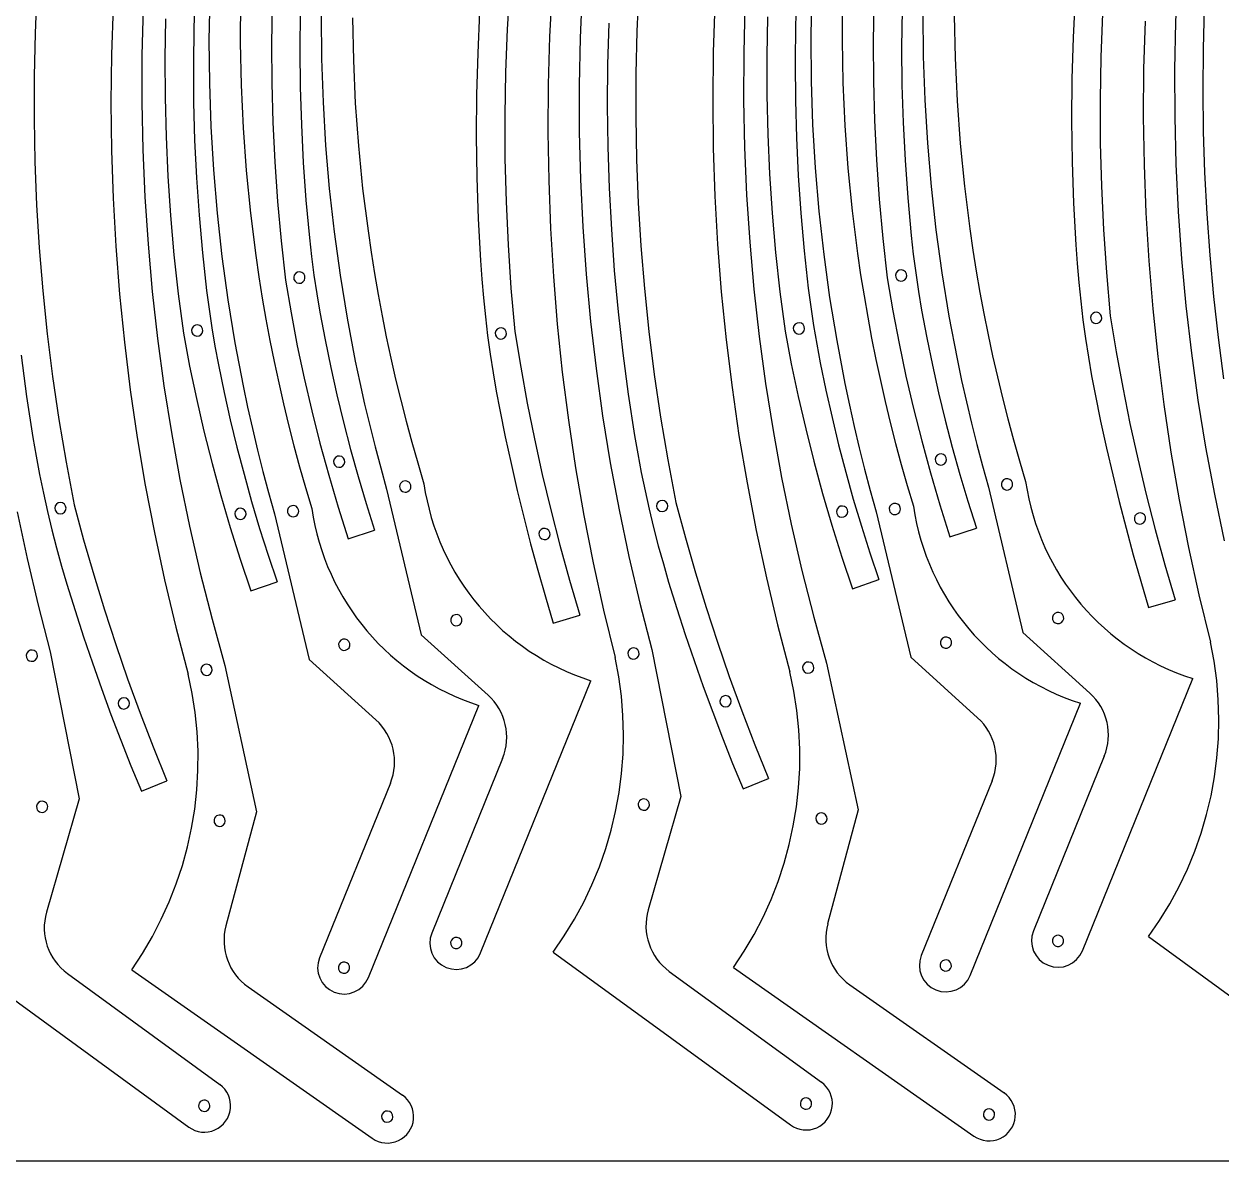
# Model space of a CAD drawing. Extents: x 0 to 2413, y 0 to 1207.
# Drawn here: x 1151 to 1787, y 0 to 603 of the extents above; entities that cross this region are included whole.
import ezdxf

# ---------------------------------------------------------------- set-up
doc = ezdxf.new("R2010")
doc.units = 0

msp = doc.modelspace()

# ---------------------------------------------------------------- linework, layer by layer
at = {"layer": 'Layer 1', "color": 7}
for points in [[(1791.99342, 978.033203), (1783.79623, 957.782259), (1776.007524, 937.384166), (1768.62895, 916.845226), (1761.662154, 896.171742), (1755.108784, 875.370018), (1748.970488, 854.446357), (1743.248911, 833.407062), (1737.945703, 812.258438), (1733.062509, 791.006786), (1728.600977, 769.658411), (1724.562755, 748.219616), (1720.949489, 726.696704), (1717.762826, 705.095979), (1715.004415, 683.423743), (1712.675902, 661.6863), (1710.778934, 639.889954), (1709.315159, 618.041008), (1708.286224, 596.145765), (1707.693775, 574.210528), (1707.539461, 552.241601), (1707.824929, 530.245287), (1708.551825, 508.22789), (1709.721797, 486.195712)], [(1793.508719, 941.386416), (1785.634598, 920.033477), (1778.214844, 898.531239), (1771.25125, 876.887101), (1764.745611, 855.108458), (1758.699718, 833.202708), (1753.115365, 811.177247), (1747.994344, 789.039471), (1743.338449, 766.796779), (1739.149473, 744.456566), (1735.429209, 722.02623), (1732.179449, 699.513166), (1729.401987, 676.924773), (1727.098616, 654.268446), (1725.271129, 631.551583), (1723.921319, 608.781581), (1723.050978, 585.965835), (1722.661901, 563.111744), (1722.755879, 540.226703), (1723.334706, 517.318109), (1724.400176, 494.39336), (1725.95408, 471.459852), (1727.998212, 448.524983)], [(1787.173635, 803.104854), (1782.138218, 778.521508), (1777.66486, 753.842265), (1773.754543, 729.076924), (1770.408247, 704.235281), (1767.626955, 679.327136), (1765.411649, 654.362288), (1763.76331, 629.350533), (1762.682919, 604.301671), (1762.171459, 579.2255), (1762.22991, 554.131817), (1762.859256, 529.030422), (1764.060476, 503.931113), (1765.834554, 478.843688), (1768.18247, 453.777944), (1771.105206, 428.743682), (1774.603745, 403.750698), (1778.679067, 378.808791), (1783.332154, 353.927759), (1788.563988, 329.117401)], [(1787.318648, 720.624515), (1784.56757, 698.99329), (1782.245668, 677.307645), (1780.353958, 655.574015), (1778.893452, 633.798837), (1777.865164, 611.988545), (1777.270109, 590.149575), (1777.1093, 568.288363), (1777.38375, 546.411345), (1778.094475, 524.524956), (1779.242487, 502.635632), (1780.828801, 480.749809), (1782.85443, 458.873921), (1785.320388, 437.014406), (1788.22769, 415.177698)], [(1409.202129, 623.318583), (1407.852319, 600.548581), (1406.981978, 577.732835), (1406.592901, 554.878744), (1406.686879, 531.993703), (1407.265706, 509.085109), (1408.331176, 486.16036), (1409.88508, 463.226852), (1411.929212, 440.291983)], [(1158.262085, 621.203671), (1157.26151, 598.479284), (1156.738376, 575.726787), (1156.693734, 552.953719), (1157.128632, 530.167617), (1158.044123, 507.376021), (1159.441257, 484.586468), (1161.321084, 461.806496), (1163.684654, 439.043644), (1166.533018, 416.30545), (1169.867226, 393.599451), (1173.688329, 370.933187), (1177.997378, 348.314195)], [(1242.19714, 621.352219), (1241.53167, 601.489244), (1241.271996, 581.598489), (1241.419397, 561.686052), (1241.975151, 541.758031), (1242.940537, 521.820524), (1244.316832, 501.879628), (1246.105316, 481.941443), (1248.307267, 462.012066)], [(1249.968326, 617.827382), (1249.581955, 594.868062), (1249.78162, 571.888671), (1250.568814, 548.900493), (1251.945027, 525.914813), (1253.911753, 502.942915), (1256.470483, 479.996085), (1259.622709, 457.085605), (1263.369923, 434.222762), (1267.713617, 411.41884), (1270.10961, 400.0425), (1272.655283, 388.685123), (1275.350821, 377.348117), (1278.196412, 366.032895), (1281.192242, 354.740867), (1284.338498, 343.473442)], [(1431.722595, 622.081865), (1430.423478, 596.696149), (1429.687584, 571.278907), (1429.515927, 545.839606), (1429.909519, 520.387712), (1430.869373, 494.932692), (1432.396502, 469.484013), (1434.491918, 444.05114), (1437.156633, 418.643541), (1440.391662, 393.270681), (1444.198015, 367.942028), (1448.576707, 342.667048), (1453.528749, 317.455207), (1459.055154, 292.315972), (1465.156935, 267.258809)], [(1447.69431, 621.117533), (1446.613919, 596.068671), (1446.102459, 570.9925), (1446.16091, 545.898817), (1446.790256, 520.797422), (1447.991476, 495.698113), (1449.765554, 470.610688), (1452.11347, 445.544944), (1455.036206, 420.510682), (1458.534745, 395.517698), (1462.610067, 370.575791), (1467.263154, 345.694759), (1472.494988, 320.884401), (1478.306551, 296.154515), (1484.698824, 271.5149)], [(1477.696085, 622.354671), (1476.69551, 599.630284), (1476.172376, 576.877787), (1476.127734, 554.104719), (1476.562632, 531.318617), (1477.478123, 508.527021), (1478.875257, 485.737468), (1480.755084, 462.957496), (1483.118654, 440.194644), (1485.967018, 417.45645), (1489.301226, 394.750451), (1493.122329, 372.084187), (1497.431378, 349.465195)], [(1561.63114, 622.503219), (1560.96567, 602.640244), (1560.705996, 582.749489), (1560.853397, 562.837052), (1561.409151, 542.909031), (1562.374537, 522.971524), (1563.750832, 503.030628), (1565.539316, 483.092443), (1567.741267, 463.163066)], [(1569.402326, 618.978382), (1569.015955, 596.019062), (1569.21562, 573.039671), (1570.002814, 550.051493), (1571.379027, 527.065813), (1573.345753, 504.093915), (1575.904483, 481.147085), (1579.056709, 458.236605), (1582.803923, 435.373762), (1587.147617, 412.56984), (1589.54361, 401.1935), (1592.089283, 389.836123), (1594.784821, 378.499117), (1597.630412, 367.183895), (1600.626242, 355.891867), (1603.772498, 344.624442)], [(1585.774136, 617.369601), (1585.641577, 594.742805), (1586.100877, 572.102036), (1587.153486, 549.458988), (1588.800851, 526.825353), (1591.044422, 504.212827), (1593.885647, 481.633101), (1595.530834, 470.359193), (1597.325977, 459.09787), (1599.271258, 447.850595), (1601.366859, 436.618827), (1603.61296, 425.404031), (1606.009743, 414.207666), (1608.557388, 403.031195), (1611.256077, 391.87608), (1614.105991, 380.743782), (1617.107311, 369.635762), (1620.260218, 358.553483), (1623.564894, 347.498406)], [(1198.648464, 612.594871), (1197.813845, 587.189642), (1197.542932, 561.763194), (1197.836565, 536.325009), (1198.695583, 510.884572), (1200.120825, 485.451365), (1202.11313, 460.034873), (1204.673339, 434.644578), (1207.80229, 409.289964), (1211.500823, 383.980515), (1215.769777, 358.725714), (1220.609991, 333.535044), (1226.022305, 308.417989), (1232.007559, 283.384032), (1238.566591, 258.442657)], [(1214.635133, 611.922807), (1214.013043, 586.858376), (1213.960288, 561.777046), (1214.47767, 536.688631), (1215.56599, 511.602945), (1217.226053, 486.529804), (1219.458659, 461.479022), (1222.264611, 436.460413), (1225.644712, 411.483792), (1229.599763, 386.558974), (1234.130567, 361.695774), (1239.237927, 336.904005), (1244.922643, 312.193483), (1251.18552, 287.574022), (1258.027359, 263.055437)], [(1266.340136, 616.218601), (1266.207577, 593.591805), (1266.666877, 570.951036), (1267.719486, 548.307988), (1269.366851, 525.674353), (1271.610422, 503.061827), (1274.451647, 480.482101), (1276.096834, 469.208193), (1277.891977, 457.94687), (1279.837258, 446.699595), (1281.932859, 435.467827), (1284.17896, 424.253031), (1286.575743, 413.056666), (1289.123388, 401.880195), (1291.822077, 390.72508), (1294.671991, 379.592782), (1297.673311, 368.484762), (1300.826218, 357.402483), (1304.130894, 346.347406)], [(1283.063444, 613.604682), (1282.753871, 592.773103), (1282.883308, 571.916839), (1283.453226, 551.042652), (1284.465097, 530.157302), (1285.920391, 509.267551), (1287.820578, 488.38016), (1290.167129, 467.501888)], [(1518.082464, 613.745871), (1517.247845, 588.340642), (1516.976932, 562.914194), (1517.270565, 537.476009), (1518.129583, 512.035572), (1519.554825, 486.602365), (1521.54713, 461.185873), (1524.107339, 435.795578), (1527.23629, 410.440964), (1530.934823, 385.131515), (1535.203777, 359.876714), (1540.043991, 334.686044), (1545.456305, 309.568989), (1551.441559, 284.535032), (1558.000591, 259.593657)], [(1534.069133, 613.073807), (1533.447043, 588.009376), (1533.394288, 562.928046), (1533.91167, 537.839631), (1534.99999, 512.753945), (1536.660053, 487.680804), (1538.892659, 462.630022), (1541.698611, 437.611413), (1545.078712, 412.634792), (1549.033763, 387.709974), (1553.564567, 362.846774), (1558.671927, 338.055005), (1564.356643, 313.344483), (1570.61952, 288.725022), (1577.461359, 264.206437)], [(1602.497444, 614.755682), (1602.187871, 593.924103), (1602.317308, 573.067839), (1602.887226, 552.193652), (1603.899097, 531.308302), (1605.354391, 510.418551), (1607.254578, 489.53116), (1609.601129, 468.652888)], [(1617.497786, 610.84236), (1617.281033, 590.930556), (1617.47228, 570.995703), (1618.072916, 551.043875), (1619.084332, 531.081146), (1620.507916, 511.113588), (1622.34506, 491.147277)], [(1226.569209, 606.047174), (1226.202583, 585.236855), (1226.273999, 564.403098), (1226.784804, 543.552689), (1227.736345, 522.692414), (1229.129968, 501.829061), (1230.967021, 480.969415), (1233.248849, 460.120265), (1235.9768, 439.288395)], [(1298.063786, 609.69136), (1297.847033, 589.779556), (1298.03828, 569.844703), (1298.638916, 549.892875), (1299.650332, 529.930146), (1301.073916, 509.962588), (1302.91106, 489.996277)], [(1309.127947, 607.937722), (1309.327612, 584.958331), (1310.114805, 561.970153), (1311.491019, 538.984473), (1313.457745, 516.012575), (1316.016475, 493.065744), (1319.168701, 470.155265), (1322.915915, 447.292422), (1327.259609, 424.488499), (1329.655602, 413.11216), (1332.201274, 401.754782), (1334.896813, 390.417777), (1337.742404, 379.102555), (1340.738234, 367.810526), (1343.884489, 356.543102)], [(1325.753569, 606.661464), (1326.212869, 584.020695), (1327.265477, 561.377647), (1328.912842, 538.744013), (1331.156413, 516.131486), (1333.997639, 493.551761), (1335.642825, 482.277852), (1337.437969, 471.01653), (1339.38325, 459.769254), (1341.478851, 448.537487), (1343.724952, 437.32269), (1346.121734, 426.126326), (1348.66938, 414.949855), (1351.368069, 403.794739), (1354.217983, 392.662441), (1357.219303, 381.554422), (1360.37221, 370.472143), (1363.676885, 359.417066)], [(1393.246159, 609.808008), (1392.217224, 587.912765), (1391.624775, 565.977528), (1391.470461, 544.008601), (1391.755929, 522.012287), (1392.482825, 499.99489), (1393.652797, 477.962712)], [(1461.796164, 603.755545), (1461.201109, 581.916575), (1461.0403, 560.055363), (1461.31475, 538.178345), (1462.025475, 516.291956), (1463.173487, 494.402632), (1464.759801, 472.516809), (1466.78543, 450.640921), (1469.251388, 428.781406), (1472.15869, 406.944698), (1475.508348, 385.137233)], [(1546.003209, 607.198174), (1545.636583, 586.387855), (1545.707999, 565.554098), (1546.218804, 544.703689), (1547.170345, 523.843414), (1548.563968, 502.980061), (1550.401021, 482.120415), (1552.682849, 461.271265), (1555.4108, 440.439395)], [(1628.561947, 609.088722), (1628.761612, 586.109331), (1629.548805, 563.121153), (1630.925019, 540.135473), (1632.891745, 517.163575), (1635.450475, 494.216744), (1638.602701, 471.306265), (1642.349915, 448.443422), (1646.693609, 425.639499), (1649.089602, 414.26316), (1651.635274, 402.905782), (1654.330813, 391.568777), (1657.176404, 380.253555), (1660.172234, 368.961526), (1663.318489, 357.694102)], [(1645.187569, 607.812464), (1645.646869, 585.171695), (1646.699477, 562.528647), (1648.346842, 539.895013), (1650.590413, 517.282486), (1653.431639, 494.702761), (1655.076825, 483.428852), (1656.871969, 472.16753), (1658.81725, 460.920254), (1660.912851, 449.688487), (1663.158952, 438.47369), (1665.555734, 427.277326), (1668.10338, 416.100855), (1670.802069, 404.945739), (1673.651983, 393.813441), (1676.653303, 382.705422), (1679.80621, 371.623143), (1683.110885, 360.568066)], [(1746.492478, 604.929149), (1745.756584, 579.511907), (1745.584927, 554.072606), (1745.978519, 528.620712), (1746.938373, 503.165692), (1748.465502, 477.717013), (1750.560918, 452.28414), (1753.225633, 426.876541), (1756.460662, 401.503681), (1760.267015, 376.175028), (1764.645707, 350.900048), (1769.597749, 325.688207), (1775.124154, 300.548972), (1781.225935, 275.491809)], [(1302.91106, 489.996277), (1304.022516, 480.062828), (1305.319931, 470.152838), (1306.802936, 460.268918), (1308.471166, 450.413679)], [(1622.34506, 491.147277), (1623.456516, 481.213828), (1624.753931, 471.303838), (1626.236936, 461.419918), (1627.905166, 451.564679)], [(1709.721797, 486.195712), (1710.434556, 476.220908), (1711.311622, 466.261256), (1712.352731, 456.318781), (1713.557622, 446.395506), (1714.92603, 436.493455), (1716.457694, 426.614653), (1718.15235, 416.761123), (1720.009737, 406.93489)], [(1393.652797, 477.962712), (1394.365556, 467.987908), (1395.242622, 458.028256), (1396.283731, 448.085781), (1397.488622, 438.162506), (1398.85703, 428.260455), (1400.388694, 418.381653), (1402.08335, 408.528123), (1403.940737, 398.70189)], [(1298.910406, 471.476605), (1297.762774, 471.793151), (1296.622339, 471.650311), (1295.618542, 471.090502), (1294.880823, 470.15614), (1294.563079, 469.008839), (1294.704729, 467.868256), (1295.26349, 466.863875), (1296.197081, 466.125181), (1297.344714, 465.808635), (1298.485149, 465.951475), (1299.488946, 466.511284), (1300.226665, 467.445645), (1300.544409, 468.592947), (1300.402759, 469.73353), (1299.843998, 470.737911), (1298.910406, 471.476605), (1298.910406, 471.476605)], [(1618.344406, 472.627605), (1617.196774, 472.944151), (1616.056339, 472.801311), (1615.052542, 472.241502), (1614.314823, 471.30714), (1613.997079, 470.159839), (1614.138729, 469.019256), (1614.69749, 468.014875), (1615.631081, 467.276181), (1616.778714, 466.959635), (1617.919149, 467.102475), (1618.922946, 467.662284), (1619.660665, 468.596645), (1619.978409, 469.743947), (1619.836759, 470.88453), (1619.277998, 471.888911), (1618.344406, 472.627605), (1618.344406, 472.627605)], [(1290.167129, 467.501888), (1293.152304, 450.07079), (1296.47827, 432.706704), (1300.14382, 415.414598), (1304.147746, 398.19944), (1308.488843, 381.066198), (1313.165902, 364.01984), (1318.177717, 347.065335), (1323.523081, 330.20765)], [(1609.601129, 468.652888), (1612.586304, 451.22179), (1615.91227, 433.857704), (1619.57782, 416.565598), (1623.581746, 399.35044), (1627.922843, 382.217198), (1632.599902, 365.17084), (1637.611717, 348.216335), (1642.957081, 331.35865)], [(1248.307267, 462.012066), (1249.600185, 452.100602), (1251.0786, 442.215994), (1252.742099, 432.360845), (1254.590267, 422.537759)], [(1567.741267, 463.163066), (1569.034185, 453.251602), (1570.5126, 443.366994), (1572.176099, 433.511845), (1574.024267, 423.688759)], [(1627.905166, 451.564679), (1630.6597, 436.900362), (1633.665798, 422.288932), (1636.922651, 407.733607), (1640.42945, 393.237608), (1644.185389, 378.804156), (1648.189657, 364.43647), (1652.441446, 350.13777), (1656.939949, 335.911277)], [(1308.471166, 450.413679), (1311.2257, 435.749362), (1314.231798, 421.137932), (1317.488651, 406.582607), (1320.99545, 392.086608), (1324.751389, 377.653156), (1328.755657, 363.28547), (1333.007446, 348.98677), (1337.505949, 334.760277)], [(1564.079941, 444.57333), (1562.927001, 444.868132), (1561.789836, 444.704107), (1560.79693, 444.126018), (1560.076768, 443.178629), (1559.780085, 442.026171), (1559.942254, 440.88874), (1560.518722, 439.894892), (1561.464935, 439.173185), (1562.617875, 438.878383), (1563.755041, 439.042408), (1564.747947, 439.620497), (1565.468108, 440.567886), (1565.764792, 441.720344), (1565.602622, 442.857775), (1565.026154, 443.851623), (1564.079941, 444.57333), (1564.079941, 444.57333)], [(1722.009402, 450.070782), (1720.871582, 450.418212), (1719.728378, 450.30684), (1718.710092, 449.775415), (1717.947025, 448.862688), (1717.597222, 447.725595), (1717.706208, 446.582162), (1718.235507, 445.562769), (1719.14664, 444.797799), (1720.284461, 444.450369), (1721.427664, 444.561741), (1722.44595, 445.093166), (1723.209017, 446.005893), (1723.558821, 447.142986), (1723.449834, 448.28642), (1722.920535, 449.305812), (1722.009402, 450.070782), (1722.009402, 450.070782)], [(1727.998212, 448.524983), (1731.151148, 429.451724), (1734.63674, 410.440963), (1738.453995, 391.49703), (1742.601923, 372.624256), (1747.07953, 353.82697), (1751.885827, 335.109504), (1757.019821, 316.476187), (1762.48052, 297.93135)], [(1235.9768, 439.288395), (1239.280228, 421.914796), (1242.923165, 404.614429), (1246.904312, 387.39224), (1251.222373, 370.253173), (1255.87605, 353.202175), (1260.864045, 336.24419), (1266.18506, 319.384164), (1271.837798, 302.627042)], [(1244.645941, 443.42233), (1243.493001, 443.717132), (1242.355836, 443.553107), (1241.36293, 442.975018), (1240.642768, 442.027629), (1240.346085, 440.875171), (1240.508254, 439.73774), (1241.084722, 438.743892), (1242.030935, 438.022185), (1243.183875, 437.727383), (1244.321041, 437.891408), (1245.313947, 438.469497), (1246.034108, 439.416886), (1246.330792, 440.569344), (1246.168622, 441.706775), (1245.592154, 442.700623), (1244.645941, 443.42233), (1244.645941, 443.42233)], [(1405.940402, 441.837782), (1404.802582, 442.185212), (1403.659378, 442.07384), (1402.641092, 441.542415), (1401.878025, 440.629688), (1401.528222, 439.492595), (1401.637208, 438.349162), (1402.166507, 437.329769), (1403.07764, 436.564799), (1404.215461, 436.217369), (1405.358664, 436.328741), (1406.37695, 436.860166), (1407.140017, 437.772893), (1407.489821, 438.909986), (1407.380834, 440.05342), (1406.851535, 441.072812), (1405.940402, 441.837782), (1405.940402, 441.837782)], [(1411.929212, 440.291983), (1415.082148, 421.218724), (1418.56774, 402.207963), (1422.384995, 383.26403), (1426.532923, 364.391256), (1431.01053, 345.59397), (1435.816827, 326.876504), (1440.950821, 308.243187), (1446.41152, 289.69835)], [(1555.4108, 440.439395), (1558.714228, 423.065796), (1562.357165, 405.765429), (1566.338312, 388.54324), (1570.656373, 371.404173), (1575.31005, 354.353175), (1580.298045, 337.39519), (1585.61906, 320.535164), (1591.271798, 303.778042)], [(1149.817388, 427.630406), (1152.72469, 405.793698), (1156.074348, 383.986233)], [(1254.590267, 422.537759), (1257.612501, 407.926266), (1260.885289, 393.372251), (1264.407764, 378.878917), (1268.179059, 364.44947), (1272.198308, 350.087115), (1276.464642, 335.795056), (1280.977195, 321.576499), (1285.735099, 307.434648)], [(1574.024267, 423.688759), (1577.046501, 409.077266), (1580.319289, 394.523251), (1583.841764, 380.029917), (1587.613059, 365.60047), (1591.632308, 351.238115), (1595.898642, 336.946056), (1600.411195, 322.727499), (1605.169099, 308.585648)], [(1720.009737, 406.93489), (1722.929044, 392.639094), (1726.029772, 378.383364), (1729.311491, 364.16942), (1732.773768, 349.998983), (1736.41617, 335.873773), (1740.238266, 321.795511), (1744.239624, 307.765918), (1748.419812, 293.786713)], [(1403.940737, 398.70189), (1406.860044, 384.406094), (1409.960772, 370.150364), (1413.242491, 355.93642), (1416.704768, 341.765983), (1420.34717, 327.640773), (1424.169266, 313.562511), (1428.170624, 299.532918), (1432.350812, 285.553713)], [(1156.074348, 383.986233), (1157.773034, 374.131324), (1159.633713, 364.30779), (1161.655923, 354.517621), (1163.839201, 344.762803), (1166.183086, 335.045325), (1168.687115, 325.367175), (1171.350826, 315.73034), (1174.173757, 306.13681)], [(1475.508348, 385.137233), (1477.207034, 375.282324), (1479.067713, 365.45879), (1481.089923, 355.668621), (1483.273201, 345.913803), (1485.617086, 336.196325), (1488.121115, 326.518175), (1490.784826, 316.88134), (1493.607757, 307.28781)], [(1639.48144, 375.001637), (1638.334454, 375.31652), (1637.195098, 375.172827), (1636.192441, 374.612954), (1635.455551, 373.679295), (1635.137892, 372.533075), (1635.278825, 371.393374), (1635.836268, 370.389364), (1636.768141, 369.650216), (1637.915126, 369.335333), (1639.054482, 369.479026), (1640.05714, 370.038899), (1640.794029, 370.972558), (1641.111689, 372.118778), (1640.970756, 373.258479), (1640.413312, 374.262489), (1639.48144, 375.001637), (1639.48144, 375.001637)], [(1320.04744, 373.850637), (1318.900454, 374.16552), (1317.761098, 374.021827), (1316.758441, 373.461954), (1316.021551, 372.528295), (1315.703892, 371.382075), (1315.844825, 370.242374), (1316.402268, 369.238364), (1317.334141, 368.499216), (1318.481126, 368.184333), (1319.620482, 368.328026), (1320.62314, 368.887899), (1321.360029, 369.821558), (1321.677689, 370.967778), (1321.536756, 372.107479), (1320.979312, 373.111489), (1320.04744, 373.850637), (1320.04744, 373.850637)], [(1343.885521, 356.54338), (1362.230251, 279.326064)], [(1356.692582, 358.701882), (1356.403456, 359.436658), (1355.941565, 360.06112), (1355.334923, 360.546179), (1354.611546, 360.862746), (1353.830648, 360.979744), (1353.058902, 360.891965), (1352.335508, 360.609128), (1351.699664, 360.140948), (1351.207893, 359.523169), (1350.898038, 358.810929), (1350.781285, 358.043032), (1350.868819, 357.258285), (1351.157945, 356.52351), (1351.619836, 355.899047), (1352.226478, 355.413988), (1352.949856, 355.097421), (1353.730753, 354.980424), (1354.502499, 355.068202), (1355.225893, 355.35104), (1355.861737, 355.81922), (1356.353508, 356.436998), (1356.663363, 357.149239), (1356.780116, 357.917135), (1356.692582, 358.701882), (1356.692582, 358.701882)], [(1363.676885, 359.417066), (1364.422762, 354.853949), (1365.326155, 350.342999), (1366.384383, 345.887377), (1367.594763, 341.490242), (1368.954612, 337.154754), (1370.461247, 332.884073), (1372.111988, 328.681357), (1373.90415, 324.549769), (1375.835051, 320.492466), (1377.90201, 316.512608), (1380.102343, 312.613357), (1382.433368, 308.79787), (1384.892403, 305.069309), (1387.476764, 301.430832), (1390.18377, 297.8856), (1393.010739, 294.436773), (1395.954987, 291.087509), (1399.013832, 287.84097), (1402.184592, 284.700314), (1405.464584, 281.668702), (1408.851125, 278.749292), (1412.341534, 275.945246), (1415.933128, 273.259723), (1419.623224, 270.695882), (1423.409139, 268.256883), (1427.288193, 265.945887), (1431.2577, 263.766052), (1435.314981, 261.720539), (1439.457351, 259.812508), (1443.682129, 258.045117), (1447.986631, 256.421528), (1452.368176, 254.944899)], [(1663.319521, 357.69438), (1681.664251, 280.477064)], [(1676.126582, 359.852882), (1675.616795, 360.929595), (1674.763323, 361.700483), (1673.68306, 362.095092), (1672.492902, 362.042965), (1671.416189, 361.533179), (1670.645301, 360.679706), (1670.250693, 359.599444), (1670.302819, 358.409285), (1670.591945, 357.67451), (1671.053836, 357.050047), (1671.660478, 356.564988), (1672.383856, 356.248421), (1673.164753, 356.131424), (1673.936499, 356.219202), (1674.659893, 356.50204), (1675.295737, 356.97022), (1675.787508, 357.587998), (1676.097363, 358.300239), (1676.214116, 359.068135), (1676.126582, 359.852882), (1676.126582, 359.852882)], [(1683.110885, 360.568066), (1683.856762, 356.004949), (1684.760155, 351.493999), (1685.818383, 347.038377), (1687.028763, 342.641242), (1688.388612, 338.305754), (1689.895247, 334.035073), (1691.545988, 329.832357), (1693.33815, 325.700769), (1695.269051, 321.643466), (1697.33601, 317.663608), (1699.536343, 313.764357), (1701.867368, 309.94887), (1704.326403, 306.220309), (1706.910764, 302.581832), (1709.61777, 299.0366), (1712.444739, 295.587773), (1715.388987, 292.238509), (1718.447832, 288.99197), (1721.618592, 285.851314), (1724.898584, 282.819702), (1728.285125, 279.900292), (1731.775534, 277.096246), (1735.367128, 274.410723), (1739.057224, 271.846882), (1742.843139, 269.407883), (1746.722193, 267.096887), (1750.6917, 264.917052), (1754.748981, 262.871539), (1758.891351, 260.963508), (1763.116129, 259.196117), (1767.420631, 257.572528), (1771.802176, 256.095899)], [(1491.318743, 350.409312), (1490.152383, 350.641513), (1489.026326, 350.416982), (1488.066237, 349.787181), (1487.397782, 348.803575), (1487.162495, 347.637833), (1487.384046, 346.511186), (1488.011304, 345.549434), (1488.993138, 344.878379), (1490.159498, 344.646177), (1491.285555, 344.870708), (1492.245644, 345.500509), (1492.914099, 346.484115), (1493.149386, 347.649857), (1492.927835, 348.776504), (1492.300577, 349.738256), (1491.318743, 350.409312), (1491.318743, 350.409312)], [(1147.829154, 344.543759), (1153.060988, 319.733401), (1158.872551, 295.003515), (1165.264824, 270.3639)], [(1171.884743, 349.258312), (1170.718383, 349.490513), (1169.592326, 349.265982), (1168.632237, 348.636181), (1167.963782, 347.652575), (1167.728495, 346.486833), (1167.950046, 345.360186), (1168.577304, 344.398434), (1169.559138, 343.727379), (1170.725498, 343.495177), (1171.851555, 343.719708), (1172.811644, 344.349509), (1173.480099, 345.333115), (1173.715386, 346.498857), (1173.493835, 347.625504), (1172.866577, 348.587256), (1171.884743, 349.258312), (1171.884743, 349.258312)], [(1177.997378, 348.314195), (1183.026713, 329.647758), (1188.380863, 311.076508), (1194.058412, 292.604656), (1200.057944, 274.236411), (1206.378042, 255.975986), (1213.01729, 237.827589), (1219.974272, 219.795434), (1227.247572, 201.883728)], [(1267.564676, 346.199211), (1266.412188, 346.492911), (1265.275753, 346.328329), (1264.283608, 345.75021), (1263.563993, 344.803298), (1263.267354, 343.651562), (1263.429037, 342.514711), (1264.004623, 341.521095), (1264.949697, 340.799067), (1266.102185, 340.505366), (1267.23862, 340.669948), (1268.230765, 341.248068), (1268.95038, 342.19498), (1269.247019, 343.346715), (1269.085336, 344.483566), (1268.50975, 345.477182), (1267.564676, 346.199211), (1267.564676, 346.199211)], [(1284.33953, 343.47372), (1302.68426, 266.256405)], [(1297.14659, 345.632223), (1296.636804, 346.708936), (1295.783332, 347.479824), (1294.703069, 347.874432), (1293.512911, 347.822306), (1292.436197, 347.312519), (1291.665309, 346.459047), (1291.270701, 345.378784), (1291.322828, 344.188626), (1291.611954, 343.45385), (1292.073845, 342.829388), (1292.680486, 342.344329), (1293.403864, 342.027762), (1294.184762, 341.910765), (1294.956507, 341.998543), (1295.679902, 342.28138), (1296.315745, 342.74956), (1296.807517, 343.367339), (1297.117371, 344.079579), (1297.234124, 344.847476), (1297.14659, 345.632223), (1297.14659, 345.632223)], [(1304.130894, 346.347406), (1304.87677, 341.784289), (1305.780164, 337.27334), (1306.838391, 332.817718), (1308.048771, 328.420582), (1309.40862, 324.085094), (1310.915255, 319.814413), (1312.565995, 315.611697), (1314.358158, 311.480108), (1316.289059, 307.422805), (1318.356018, 303.442948), (1320.556351, 299.543696), (1322.887376, 295.72821), (1325.34641, 291.999648), (1327.930772, 288.361172), (1330.637778, 284.81594), (1333.464746, 281.367112), (1336.408994, 278.017848), (1339.46784, 274.771309), (1342.638599, 271.630653), (1345.918591, 268.59904), (1349.305133, 265.679631), (1352.795542, 262.875585), (1356.387136, 260.190061), (1360.077232, 257.62622), (1363.863147, 255.187222), (1367.742201, 252.876225), (1371.711709, 250.696391), (1375.768989, 248.650878), (1379.911359, 246.742846), (1384.136137, 244.975455), (1388.440639, 243.351866), (1392.822184, 241.875237)], [(1497.431378, 349.465195), (1502.460713, 330.798758), (1507.814863, 312.227508), (1513.492412, 293.755656), (1519.491944, 275.387411), (1525.812042, 257.126986), (1532.45129, 238.978589), (1539.408272, 220.946434), (1546.681572, 203.034728)], [(1586.998676, 347.350211), (1585.846188, 347.643911), (1584.709753, 347.479329), (1583.717608, 346.90121), (1582.997993, 345.954298), (1582.701354, 344.802562), (1582.863037, 343.665711), (1583.438623, 342.672095), (1584.383697, 341.950067), (1585.536185, 341.656366), (1586.67262, 341.820948), (1587.664765, 342.399068), (1588.38438, 343.34598), (1588.681019, 344.497715), (1588.519336, 345.634566), (1587.94375, 346.628182), (1586.998676, 347.350211), (1586.998676, 347.350211)], [(1603.77353, 344.62472), (1622.11826, 267.407405)], [(1616.58059, 346.783223), (1616.070804, 347.859936), (1615.217332, 348.630824), (1614.137069, 349.025432), (1612.946911, 348.973306), (1611.870197, 348.463519), (1611.099309, 347.610047), (1610.704701, 346.529784), (1610.756828, 345.339626), (1611.045954, 344.60485), (1611.507845, 343.980388), (1612.114486, 343.495329), (1612.837864, 343.178762), (1613.618762, 343.061765), (1614.390507, 343.149543), (1615.113902, 343.43238), (1615.749745, 343.90056), (1616.241517, 344.518339), (1616.551371, 345.230579), (1616.668124, 345.998476), (1616.58059, 346.783223), (1616.58059, 346.783223)], [(1623.564894, 347.498406), (1624.31077, 342.935289), (1625.214164, 338.42434), (1626.272391, 333.968718), (1627.482771, 329.571582), (1628.84262, 325.236094), (1630.349255, 320.965413), (1631.999995, 316.762697), (1633.792158, 312.631108), (1635.723059, 308.573805), (1637.790018, 304.593948), (1639.990351, 300.694696), (1642.321376, 296.87921), (1644.78041, 293.150648), (1647.364772, 289.512172), (1650.071778, 285.96694), (1652.898746, 282.518112), (1655.842994, 279.168848), (1658.90184, 275.922309), (1662.072599, 272.781653), (1665.352591, 269.75004), (1668.739133, 266.830631), (1672.229542, 264.026585), (1675.821136, 261.341061), (1679.511232, 258.77722), (1683.297147, 256.338222), (1687.176201, 254.027225), (1691.145709, 251.847391), (1695.202989, 249.801878), (1699.345359, 247.893846), (1703.570137, 246.126455), (1707.874639, 244.502866), (1712.256184, 243.026237)], [(1745.222009, 343.667713), (1744.08481, 344.013406), (1742.942696, 343.901122), (1741.925585, 343.369598), (1741.163395, 342.457572), (1740.81371, 341.321594), (1740.921982, 340.179092), (1741.44993, 339.160121), (1742.359274, 338.394732), (1743.496474, 338.049039), (1744.638588, 338.161323), (1745.655698, 338.692847), (1746.417888, 339.604873), (1746.767573, 340.740852), (1746.659302, 341.883353), (1746.131353, 342.902324), (1745.222009, 343.667713), (1745.222009, 343.667713)], [(1323.522949, 330.20773), (1337.507457, 334.7607)], [(1429.153009, 335.434713), (1428.01581, 335.780406), (1426.873696, 335.668122), (1425.856585, 335.136598), (1425.094395, 334.224572), (1424.74471, 333.088594), (1424.852982, 331.946092), (1425.38093, 330.927121), (1426.290274, 330.161732), (1427.427474, 329.816039), (1428.569588, 329.928323), (1429.586698, 330.459847), (1430.348888, 331.371873), (1430.698573, 332.507852), (1430.590302, 333.650353), (1430.062353, 334.669324), (1429.153009, 335.434713), (1429.153009, 335.434713)], [(1642.956949, 331.35873), (1656.941457, 335.9117)], [(1174.173757, 306.13681), (1178.496721, 292.201102), (1182.996239, 278.323259), (1187.671708, 264.504949), (1192.52253, 250.747841), (1197.548102, 237.053605), (1202.747825, 223.42391), (1208.121098, 209.860424), (1213.66732, 196.364818)], [(1271.837665, 302.627148), (1285.736607, 307.435071)], [(1493.607757, 307.28781), (1497.930721, 293.352102), (1502.430239, 279.474259), (1507.105708, 265.655949), (1511.95653, 251.898841), (1516.982102, 238.204605), (1522.181825, 224.57491), (1527.555098, 211.011424), (1533.10132, 197.515818)], [(1591.271665, 303.778148), (1605.170607, 308.586071)], [(1748.420077, 293.78716), (1762.480547, 297.93111)], [(1383.826151, 287.801742), (1383.315654, 288.877109), (1382.462237, 289.646825), (1381.382573, 290.040664), (1380.193334, 289.988396), (1379.117369, 289.479164), (1378.34665, 288.626651), (1377.951544, 287.54745), (1378.002414, 286.358151), (1378.512911, 285.282784), (1379.366328, 284.513068), (1380.445992, 284.119229), (1381.635231, 284.171497), (1382.711196, 284.68073), (1383.481915, 285.533242), (1383.877021, 286.612443), (1383.826151, 287.801742), (1383.826151, 287.801742)], [(1432.351077, 285.55416), (1446.411547, 289.69811)], [(1703.260151, 288.952742), (1702.749654, 290.028109), (1701.896237, 290.797825), (1700.816573, 291.191664), (1699.627334, 291.139396), (1698.551369, 290.630164), (1697.78065, 289.777651), (1697.385544, 288.69845), (1697.436414, 287.509151), (1697.946911, 286.433784), (1698.800328, 285.664068), (1699.879992, 285.270229), (1701.069231, 285.322497), (1702.145196, 285.83173), (1702.915915, 286.684242), (1703.311021, 287.763443), (1703.260151, 288.952742), (1703.260151, 288.952742)], [(1681.664251, 280.477064), (1717.172163, 248.420214)], [(1324.280159, 274.732083), (1323.769663, 275.80745), (1322.916246, 276.577166), (1321.836581, 276.971004), (1320.647343, 276.918737), (1319.571377, 276.409504), (1318.800659, 275.556992), (1318.405552, 274.477791), (1318.456423, 273.288492), (1318.966919, 272.213125), (1319.820336, 271.443408), (1320.900001, 271.04957), (1322.089239, 271.101837), (1323.165205, 271.61107), (1323.935923, 272.463583), (1324.331029, 273.542784), (1324.280159, 274.732083), (1324.280159, 274.732083)], [(1362.230251, 279.326064), (1397.738163, 247.269214)], [(1643.714159, 275.883083), (1643.203663, 276.95845), (1642.350246, 277.728166), (1641.270581, 278.122004), (1640.081343, 278.069737), (1639.005377, 277.560504), (1638.234659, 276.707992), (1637.839552, 275.628791), (1637.890423, 274.439492), (1638.400919, 273.364125), (1639.254336, 272.594408), (1640.334001, 272.20057), (1641.523239, 272.252837), (1642.599205, 272.76207), (1643.369923, 273.614583), (1643.765029, 274.693784), (1643.714159, 275.883083), (1643.714159, 275.883083)], [(1748.345174, 119.23494), (1754.24354, 127.808741), (1759.650073, 136.639443), (1764.560354, 145.70606), (1768.969969, 154.987606), (1772.874501, 164.463095), (1776.269535, 174.111542), (1779.150654, 183.91196), (1781.513443, 193.843365), (1783.353485, 203.88477), (1784.666365, 214.015189), (1785.447666, 224.213637), (1785.692972, 234.459129), (1785.397869, 244.730677), (1784.557938, 255.007297), (1783.168766, 265.268003), (1781.225935, 275.491809)], [(1158.34791, 269.160251), (1157.762442, 270.195433), (1156.85727, 270.901927), (1155.753417, 271.218127), (1154.57191, 271.082424), (1153.535202, 270.499663), (1152.826344, 269.596341), (1152.50726, 268.493319), (1152.639875, 267.311461), (1153.225343, 266.276279), (1154.130515, 265.569784), (1155.234368, 265.253585), (1156.415874, 265.389288), (1157.452583, 265.972048), (1158.161441, 266.875371), (1158.480524, 267.978393), (1158.34791, 269.160251), (1158.34791, 269.160251)], [(1165.264929, 270.363807), (1180.606219, 192.350115)], [(1432.276174, 111.00194), (1438.17454, 119.575741), (1443.581073, 128.406443), (1448.491354, 137.47306), (1452.900969, 146.754606), (1456.805501, 156.230095), (1460.200535, 165.878542), (1463.081654, 175.67896), (1465.444443, 185.610365), (1467.284485, 195.65177), (1468.597365, 205.782189), (1469.378666, 215.980637), (1469.623972, 226.226129), (1469.328869, 236.497677), (1468.488938, 246.774297), (1467.099766, 257.035003), (1465.156935, 267.258809)], [(1477.78191, 270.311251), (1477.196442, 271.346433), (1476.29127, 272.052927), (1475.187417, 272.369127), (1474.00591, 272.233424), (1472.969202, 271.650663), (1472.260344, 270.747341), (1471.94126, 269.644319), (1472.073875, 268.462461), (1472.659343, 267.427279), (1473.564515, 266.720784), (1474.668368, 266.404585), (1475.849874, 266.540288), (1476.886583, 267.123048), (1477.595441, 268.026371), (1477.914524, 269.129393), (1477.78191, 270.311251), (1477.78191, 270.311251)], [(1484.698929, 271.514807), (1500.040219, 193.501115)], [(1622.11826, 267.407405), (1657.626171, 235.350552)], [(1251.133622, 261.725487), (1250.529372, 262.749912), (1249.611416, 263.439835), (1248.501907, 263.735856), (1247.322998, 263.578572), (1246.29706, 262.976895), (1245.604834, 262.060673), (1245.306029, 260.95191), (1245.460354, 259.77261), (1246.064605, 258.748186), (1246.982561, 258.058262), (1248.09207, 257.762241), (1249.270979, 257.919525), (1250.296917, 258.521203), (1250.989143, 259.437424), (1251.287947, 260.546187), (1251.133622, 261.725487), (1251.133622, 261.725487)], [(1258.027465, 263.055347), (1274.792978, 185.335279)], [(1302.68426, 266.256405), (1338.192171, 234.199552)], [(1570.567622, 262.876487), (1569.963372, 263.900912), (1569.045416, 264.590835), (1567.935907, 264.886856), (1566.756998, 264.729572), (1565.73106, 264.127895), (1565.038834, 263.211673), (1564.740029, 262.10291), (1564.894354, 260.92361), (1565.498605, 259.899186), (1566.416561, 259.209262), (1567.52607, 258.913241), (1568.704979, 259.070525), (1569.730917, 259.672203), (1570.423143, 260.588424), (1570.721947, 261.697187), (1570.567622, 262.876487), (1570.567622, 262.876487)], [(1577.461465, 264.206347), (1594.226978, 186.486279)], [(1208.549121, 101.610555), (1214.289695, 110.290799), (1219.533818, 119.218904), (1224.277459, 128.37381), (1228.516585, 137.734452), (1232.247167, 147.279767), (1235.465172, 156.988692), (1238.166569, 166.840165), (1240.347327, 176.813122), (1242.003413, 186.886501), (1243.130797, 197.039238), (1243.725447, 207.25027), (1243.783332, 217.498535), (1243.300421, 227.762969), (1242.272681, 238.02251), (1240.696082, 248.256093), (1238.566591, 258.442657)], [(1393.793045, 110.533061), (1452.36807, 254.944793)], [(1527.983121, 102.761555), (1533.723695, 111.441799), (1538.967818, 120.369904), (1543.711459, 129.52481), (1547.950585, 138.885452), (1551.681167, 148.430767), (1554.899172, 158.139692), (1557.600569, 167.991165), (1559.781327, 177.964122), (1561.437413, 188.037501), (1562.564797, 198.190238), (1563.159447, 208.40127), (1563.217332, 218.649535), (1562.734421, 228.913969), (1561.706681, 239.17351), (1560.130082, 249.407093), (1558.000591, 259.593657)], [(1713.227045, 111.684061), (1771.80207, 256.095793)], [(1724.867242, 214.875876), (1725.664858, 217.085705), (1726.281533, 219.326006), (1726.719508, 221.58701), (1726.981025, 223.858946), (1727.068326, 226.132046), (1726.983651, 228.39654), (1726.729242, 230.642659), (1726.30734, 232.860633), (1725.720188, 235.040693), (1724.970026, 237.17307), (1724.059095, 239.247994), (1722.989638, 241.255695), (1721.763895, 243.186405), (1720.384109, 245.030354), (1718.85252, 246.777773), (1717.171369, 248.418891)], [(1205.537425, 245.682597), (1204.370353, 245.916289), (1203.243241, 245.692469), (1202.282095, 245.062646), (1201.612923, 244.078331), (1201.377635, 242.911579), (1201.599913, 241.784162), (1202.228421, 240.822156), (1203.21182, 240.151638), (1204.378892, 239.917946), (1205.506005, 240.141766), (1206.46715, 240.771588), (1207.136323, 241.755904), (1207.37161, 242.922656), (1207.149332, 244.050073), (1206.520825, 245.012079), (1205.537425, 245.682597), (1205.537425, 245.682597)], [(1334.247054, 97.463402), (1392.822079, 241.875131)], [(1405.433242, 213.724876), (1406.230858, 215.934705), (1406.847533, 218.175006), (1407.285508, 220.43601), (1407.547025, 222.707946), (1407.634326, 224.981046), (1407.549651, 227.24554), (1407.295242, 229.491659), (1406.87334, 231.709633), (1406.286188, 233.889693), (1405.536026, 236.02207), (1404.625095, 238.096994), (1403.555638, 240.104695), (1402.329895, 242.035405), (1400.950109, 243.879354), (1399.41852, 245.626773), (1397.737369, 247.267891)], [(1524.971425, 246.833597), (1523.804353, 247.067289), (1522.677241, 246.843469), (1521.716095, 246.213646), (1521.046923, 245.229331), (1520.811635, 244.062579), (1521.033913, 242.935162), (1521.662421, 241.973156), (1522.64582, 241.302638), (1523.812892, 241.068946), (1524.940005, 241.292766), (1525.90115, 241.922588), (1526.570323, 242.906904), (1526.80561, 244.073656), (1526.583332, 245.201073), (1525.954825, 246.163079), (1524.971425, 246.833597), (1524.971425, 246.833597)], [(1653.681054, 98.614402), (1712.256079, 243.026131)], [(1665.32125, 201.806217), (1666.118866, 204.016046), (1666.735541, 206.256347), (1667.173516, 208.51735), (1667.435033, 210.789286), (1667.522333, 213.062386), (1667.437658, 215.32688), (1667.183249, 217.572998), (1666.761348, 219.790972), (1666.174195, 221.971032), (1665.424033, 224.103409), (1664.513103, 226.178332), (1663.443646, 228.186034), (1662.217903, 230.116743), (1660.838117, 231.960692), (1659.306528, 233.708111), (1657.625378, 235.349229)], [(1345.88725, 200.655217), (1346.684866, 202.865046), (1347.301541, 205.105347), (1347.739516, 207.36635), (1348.001033, 209.638286), (1348.088333, 211.911386), (1348.003658, 214.17588), (1347.749249, 216.421998), (1347.327348, 218.639972), (1346.740195, 220.820032), (1345.990033, 222.952409), (1345.079103, 225.027332), (1344.009646, 227.035034), (1342.783903, 228.965743), (1341.404117, 230.809692), (1339.872528, 232.557111), (1338.191378, 234.198229)], [(1405.434618, 213.723897), (1367.846634, 121.056585)], [(1724.868618, 214.874897), (1687.280634, 122.207585)], [(1213.667558, 196.365268), (1227.247598, 201.88349)], [(1345.888626, 200.654238), (1308.300642, 107.986926)], [(1533.101558, 197.516268), (1546.681598, 203.03449)], [(1665.322626, 201.805238), (1627.734642, 109.137926)], [(1163.823772, 188.993642), (1163.23967, 190.031915), (1162.334197, 190.740995), (1161.228903, 191.058806), (1160.045342, 190.923272), (1159.007068, 190.33917), (1158.297988, 189.433696), (1157.980177, 188.328403), (1158.115712, 187.144841), (1158.455697, 186.432173), (1158.960279, 185.841672), (1159.599469, 185.40039), (1160.343281, 185.135379), (1161.130463, 185.073481), (1161.894142, 185.215211), (1162.595898, 185.548125), (1163.197311, 186.059779), (1163.644507, 186.710549), (1163.903605, 187.44278), (1163.966171, 188.216976), (1163.823772, 188.993642), (1163.823772, 188.993642)], [(1180.606219, 192.350115), (1163.291061, 132.175686)], [(1483.257772, 190.144642), (1482.917786, 190.85731), (1482.413205, 191.447811), (1481.774014, 191.889092), (1481.030203, 192.154104), (1480.243021, 192.216002), (1479.479342, 192.074272), (1478.777585, 191.741358), (1478.176173, 191.229704), (1477.728977, 190.578934), (1477.469879, 189.846703), (1477.407313, 189.072507), (1477.549712, 188.295841), (1478.133814, 187.257568), (1479.039287, 186.548488), (1480.144581, 186.230677), (1481.328142, 186.366211), (1482.366415, 186.950313), (1483.075496, 187.855787), (1483.393307, 188.96108), (1483.257772, 190.144642), (1483.257772, 190.144642)], [(1500.040219, 193.501115), (1482.725061, 133.326686)], [(1274.792978, 185.335279), (1258.581263, 124.854224)], [(1577.508746, 182.823445), (1576.905752, 183.850862), (1575.987461, 184.543264), (1574.87654, 184.840807), (1573.695655, 184.683648), (1572.668237, 184.080655), (1571.975836, 183.162364), (1571.678293, 182.051443), (1571.835451, 180.870558), (1572.438445, 179.84314), (1573.356736, 179.150739), (1574.467657, 178.853196), (1575.648542, 179.010354), (1576.675959, 179.613348), (1577.368361, 180.531639), (1577.665904, 181.64256), (1577.508746, 182.823445), (1577.508746, 182.823445)], [(1594.226978, 186.486279), (1578.015263, 126.005224)], [(1258.074746, 181.672445), (1257.721782, 182.378776), (1257.206485, 182.95995), (1256.559331, 183.389468), (1255.810797, 183.640832), (1255.022615, 183.688322), (1254.261655, 183.532648), (1253.566104, 183.186955), (1252.97415, 182.664388), (1252.538931, 182.005547), (1252.293268, 181.2687), (1252.244872, 180.493489), (1252.401451, 179.719558), (1253.004445, 178.69214), (1253.922736, 177.999739), (1255.033657, 177.702196), (1256.214542, 177.859354), (1257.241959, 178.462348), (1257.934361, 179.380639), (1258.231904, 180.49156), (1258.074746, 181.672445), (1258.074746, 181.672445)], [(1163.29122, 132.174839), (1162.72995, 129.893497), (1162.351821, 127.600843), (1162.153578, 125.306357), (1162.131966, 123.019519), (1162.283731, 120.74981), (1162.605618, 118.50671), (1163.094373, 116.299699), (1163.746742, 114.138257), (1164.55947, 112.031864), (1165.529303, 109.990001), (1166.652986, 108.022147), (1167.927264, 106.137784), (1169.348884, 104.34639), (1170.914591, 102.657447), (1172.62113, 101.080435), (1174.465248, 99.624833)], [(1482.72522, 133.325839), (1482.16395, 131.044497), (1481.785821, 128.751843), (1481.587578, 126.457357), (1481.565966, 124.170519), (1481.717731, 121.90081), (1482.039618, 119.65771), (1482.528373, 117.450699), (1483.180742, 115.289257), (1483.99347, 113.182864), (1484.963303, 111.141001), (1486.086986, 109.173147), (1487.361264, 107.288784), (1488.782884, 105.49739), (1490.348591, 103.808447), (1492.05513, 102.231435), (1493.899248, 100.775833)], [(1258.581449, 124.853378), (1258.061997, 122.562153), (1257.725862, 120.262967), (1257.569616, 117.96524), (1257.589832, 115.67839), (1257.783082, 113.411837), (1258.145939, 111.175), (1258.674977, 108.977297), (1259.366767, 106.828148), (1260.217882, 104.736973), (1261.224896, 102.713189), (1262.38438, 100.766216), (1263.692908, 98.905473), (1265.147052, 97.14038), (1266.743385, 95.480355), (1268.47848, 93.934817), (1270.34891, 92.513186)], [(1367.846581, 121.056559), (1367.049823, 118.33512), (1366.818137, 115.593351), (1367.120515, 112.904572), (1367.925951, 110.342103), (1369.203437, 107.979264), (1370.921965, 105.889377), (1373.050528, 104.145762), (1375.55812, 102.821739), (1378.279512, 102.024822), (1381.021267, 101.792976), (1383.710064, 102.095198), (1386.27258, 102.900484), (1388.635493, 104.177832), (1390.725481, 105.896239), (1392.46922, 108.0247), (1393.793389, 110.532214)], [(1578.015449, 126.004378), (1577.495997, 123.713153), (1577.159862, 121.413967), (1577.003616, 119.11624), (1577.023832, 116.82939), (1577.217082, 114.562837), (1577.579939, 112.326), (1578.108977, 110.128297), (1578.800767, 107.979148), (1579.651882, 105.887973), (1580.658896, 103.864189), (1581.81838, 101.917216), (1583.126908, 100.056473), (1584.581052, 98.29138), (1586.177385, 96.631355), (1587.91248, 95.085817), (1589.78291, 93.664186)], [(1687.280581, 122.207559), (1686.483823, 119.48612), (1686.252137, 116.744351), (1686.554515, 114.055572), (1687.359951, 111.493103), (1688.637437, 109.130264), (1690.355965, 107.040377), (1692.484528, 105.296762), (1694.99212, 103.972739), (1697.713512, 103.175822), (1700.455267, 102.943976), (1703.144064, 103.246198), (1705.70658, 104.051484), (1708.069493, 105.328832), (1710.159481, 107.047239), (1711.90322, 109.1757), (1713.227389, 111.683214)], [(1383.731589, 116.517426), (1383.221092, 117.592793), (1382.367675, 118.362509), (1381.288011, 118.756347), (1380.098772, 118.70408), (1379.022807, 118.194847), (1378.252088, 117.342335), (1377.856982, 116.263134), (1377.907852, 115.073834), (1378.418349, 113.998468), (1379.271766, 113.228751), (1380.35143, 112.834913), (1381.540669, 112.88718), (1382.616635, 113.396413), (1383.387353, 114.248926), (1383.782459, 115.328127), (1383.731589, 116.517426), (1383.731589, 116.517426)], [(1703.165589, 117.668426), (1702.655092, 118.743793), (1701.801675, 119.513509), (1700.722011, 119.907347), (1699.532772, 119.85508), (1698.456807, 119.345847), (1697.686088, 118.493335), (1697.290982, 117.414134), (1697.341852, 116.224834), (1697.852349, 115.149468), (1698.705766, 114.379751), (1699.78543, 113.985913), (1700.974669, 114.03818), (1702.050635, 114.547413), (1702.821353, 115.399926), (1703.216459, 116.479127), (1703.165589, 117.668426), (1703.165589, 117.668426)], [(1748.345279, 119.234675), (1874.336344, 27.517587)], [(1112.842279, 109.850675), (1238.833344, 18.133587)], [(1432.276279, 111.001675), (1558.267344, 19.284587)], [(1627.734589, 109.137899), (1626.937831, 106.416461), (1626.706145, 103.674692), (1627.008524, 100.985913), (1627.813959, 98.423443), (1629.091445, 96.060605), (1630.809973, 93.970718), (1632.938537, 92.227102), (1635.446128, 90.903079), (1638.16752, 90.106162), (1640.909276, 89.874317), (1643.598073, 90.176538), (1646.160589, 90.981825), (1648.523502, 92.259173), (1650.613489, 93.977579), (1652.357228, 96.106041), (1653.681398, 98.613555)], [(1308.300589, 107.986899), (1307.503831, 105.265461), (1307.272145, 102.523692), (1307.574524, 99.834913), (1308.379959, 97.272443), (1309.657445, 94.909605), (1311.375973, 92.819718), (1313.504537, 91.076102), (1316.012128, 89.752079), (1318.73352, 88.955162), (1321.475276, 88.723317), (1324.164073, 89.025538), (1326.726589, 89.830825), (1329.089502, 91.108173), (1331.179489, 92.826579), (1332.923228, 94.955041), (1334.247398, 97.462555)], [(1324.185597, 103.447766), (1323.675101, 104.523133), (1322.821684, 105.29285), (1321.742019, 105.686688), (1320.552781, 105.634421), (1319.476815, 105.125188), (1318.706097, 104.272675), (1318.31099, 103.193474), (1318.361861, 102.004175), (1318.872357, 100.928808), (1319.725774, 100.159092), (1320.805439, 99.765254), (1321.994677, 99.817521), (1323.070643, 100.326754), (1323.841361, 101.179266), (1324.236467, 102.258467), (1324.185597, 103.447766), (1324.185597, 103.447766)], [(1527.983227, 102.76129), (1655.630633, 13.363801)], [(1643.619597, 104.598766), (1643.109101, 105.674133), (1642.255684, 106.44385), (1641.176019, 106.837688), (1639.986781, 106.785421), (1638.910815, 106.276188), (1638.140097, 105.423675), (1637.74499, 104.344474), (1637.795861, 103.155175), (1638.306357, 102.079808), (1639.159774, 101.310092), (1640.239439, 100.916254), (1641.428677, 100.968521), (1642.504643, 101.477754), (1643.275361, 102.330266), (1643.670467, 103.409467), (1643.619597, 104.598766), (1643.619597, 104.598766)], [(1174.464983, 99.625971), (1255.311891, 40.772393)], [(1208.549227, 101.61029), (1336.196633, 12.212801)], [(1493.898983, 100.776971), (1574.745891, 41.923393)], [(1270.348619, 92.514297), (1352.258383, 35.149184)], [(1589.782619, 93.665297), (1671.692383, 36.300184)], [(1238.833344, 18.133587), (1240.405089, 17.140823), (1242.07197, 16.373844), (1243.810543, 15.835141), (1245.597363, 15.527207), (1247.408984, 15.452536), (1249.221962, 15.613619), (1251.012852, 16.01295), (1252.758208, 16.653021), (1254.403599, 17.518268), (1255.900969, 18.578756), (1257.236442, 19.815424), (1258.396143, 21.20921), (1259.366196, 22.741054), (1260.132724, 24.391894), (1260.681852, 26.142668), (1260.999703, 27.974315), (1261.072556, 29.831908), (1260.902324, 31.658866), (1260.498582, 33.433641), (1259.870905, 35.134691), (1259.02887, 36.740469), (1257.982051, 38.229431), (1256.740025, 39.580031), (1255.312367, 40.770726)], [(1558.267344, 19.284587), (1559.839089, 18.291823), (1561.50597, 17.524844), (1563.244543, 16.986141), (1565.031363, 16.678207), (1566.842984, 16.603536), (1568.655962, 16.764619), (1570.446852, 17.16395), (1572.192208, 17.804021), (1573.837599, 18.669268), (1575.334969, 19.729756), (1576.670442, 20.966424), (1577.830143, 22.36021), (1578.800196, 23.892054), (1579.566724, 25.542894), (1580.115852, 27.293668), (1580.433703, 29.125315), (1580.506556, 30.982908), (1580.336324, 32.809866), (1579.932582, 34.584641), (1579.304905, 36.285691), (1578.46287, 37.891469), (1577.416051, 39.380431), (1576.174025, 40.731031), (1574.746367, 41.921726)], [(1249.926727, 30.377059), (1249.586741, 31.089727), (1249.082159, 31.680228), (1248.442969, 32.12151), (1247.699158, 32.386522), (1246.911976, 32.44842), (1246.148296, 32.306689), (1245.44654, 31.973775), (1244.845127, 31.462122), (1244.397931, 30.811351), (1244.138834, 30.07912), (1244.076268, 29.304924), (1244.218666, 28.528259), (1244.558652, 27.815591), (1245.063234, 27.22509), (1245.702424, 26.783808), (1246.446235, 26.518796), (1247.233417, 26.456898), (1247.997097, 26.598629), (1248.698853, 26.931543), (1249.300266, 27.443196), (1249.747462, 28.093967), (1250.006559, 28.826198), (1250.069126, 29.600394), (1249.926727, 30.377059), (1249.926727, 30.377059)], [(1336.196633, 12.212801), (1337.78626, 11.249187), (1339.466842, 10.513036), (1341.2149, 10.006407), (1343.006951, 9.731363), (1344.819513, 9.689965), (1346.629104, 9.884275), (1348.412244, 10.316353), (1350.145449, 10.988262), (1351.774593, 11.883445), (1353.252189, 12.971098), (1354.564713, 14.231914), (1355.698645, 15.646585), (1356.640461, 17.195804), (1357.37664, 18.860261), (1357.893659, 20.62065), (1358.177996, 22.457663), (1358.216938, 24.316142), (1358.013427, 26.139562), (1357.57743, 27.906561), (1356.91891, 29.595775), (1356.04783, 31.185843), (1354.974157, 32.655402), (1353.707854, 33.98309), (1352.258885, 35.147544)], [(1569.360727, 31.528059), (1568.776625, 32.566333), (1567.871151, 33.275413), (1566.765858, 33.593224), (1565.582296, 33.457689), (1564.544023, 32.873587), (1563.834943, 31.968114), (1563.517132, 30.86282), (1563.652666, 29.679259), (1563.992652, 28.966591), (1564.497234, 28.37609), (1565.136424, 27.934808), (1565.880235, 27.669796), (1566.667417, 27.607898), (1567.431097, 27.749629), (1568.132853, 28.082543), (1568.734266, 28.594196), (1569.181462, 29.244967), (1569.440559, 29.977198), (1569.503126, 30.751394), (1569.360727, 31.528059), (1569.360727, 31.528059)], [(1655.630633, 13.363801), (1657.22026, 12.400187), (1658.900842, 11.664036), (1660.6489, 11.157407), (1662.440951, 10.882363), (1664.253513, 10.840965), (1666.063104, 11.035275), (1667.846244, 11.467353), (1669.579449, 12.139262), (1671.208593, 13.034445), (1672.686189, 14.122098), (1673.998713, 15.382914), (1675.132645, 16.797585), (1676.074461, 18.346804), (1676.81064, 20.011261), (1677.327659, 21.77165), (1677.611996, 23.608663), (1677.650938, 25.467142), (1677.447427, 27.290562), (1677.01143, 29.057561), (1676.35291, 30.746775), (1675.48183, 32.336843), (1674.408157, 33.806402), (1673.141854, 35.13409), (1671.692885, 36.298544)], [(1347.064248, 24.657092), (1346.460493, 25.682693), (1345.542407, 26.373592), (1344.432344, 26.670214), (1343.252659, 26.512984), (1342.226138, 25.910794), (1341.533839, 24.993764), (1341.235523, 23.884155), (1341.390953, 22.704231), (1341.994709, 21.67863), (1342.912795, 20.987731), (1344.022857, 20.691109), (1345.202542, 20.84834), (1346.229063, 21.450529), (1346.921363, 22.36756), (1347.219678, 23.477169), (1347.064248, 24.657092), (1347.064248, 24.657092)], [(1666.498248, 25.808092), (1665.894493, 26.833693), (1664.976407, 27.524592), (1663.866344, 27.821214), (1662.686659, 27.663984), (1661.660138, 27.061794), (1660.967839, 26.144764), (1660.669523, 25.035155), (1660.824953, 23.855231), (1661.428709, 22.82963), (1662.346795, 22.138731), (1663.456857, 21.842109), (1664.636542, 21.99934), (1665.663063, 22.601529), (1666.355363, 23.51856), (1666.653678, 24.628169), (1666.498248, 25.808092), (1666.498248, 25.808092)]]:
    msp.add_lwpolyline(points, dxfattribs=at)
at = {"layer": 'Shape2DView009', "color": 7}
msp.add_lwpolyline([(0.13358, 1206.632436), (2413.13054, 1206.632436), (2413.13054, 0.133956), (0.13358, 0.133956), (0.13358, 1206.632436)], dxfattribs=at)

doc.saveas('drawing.dxf')
